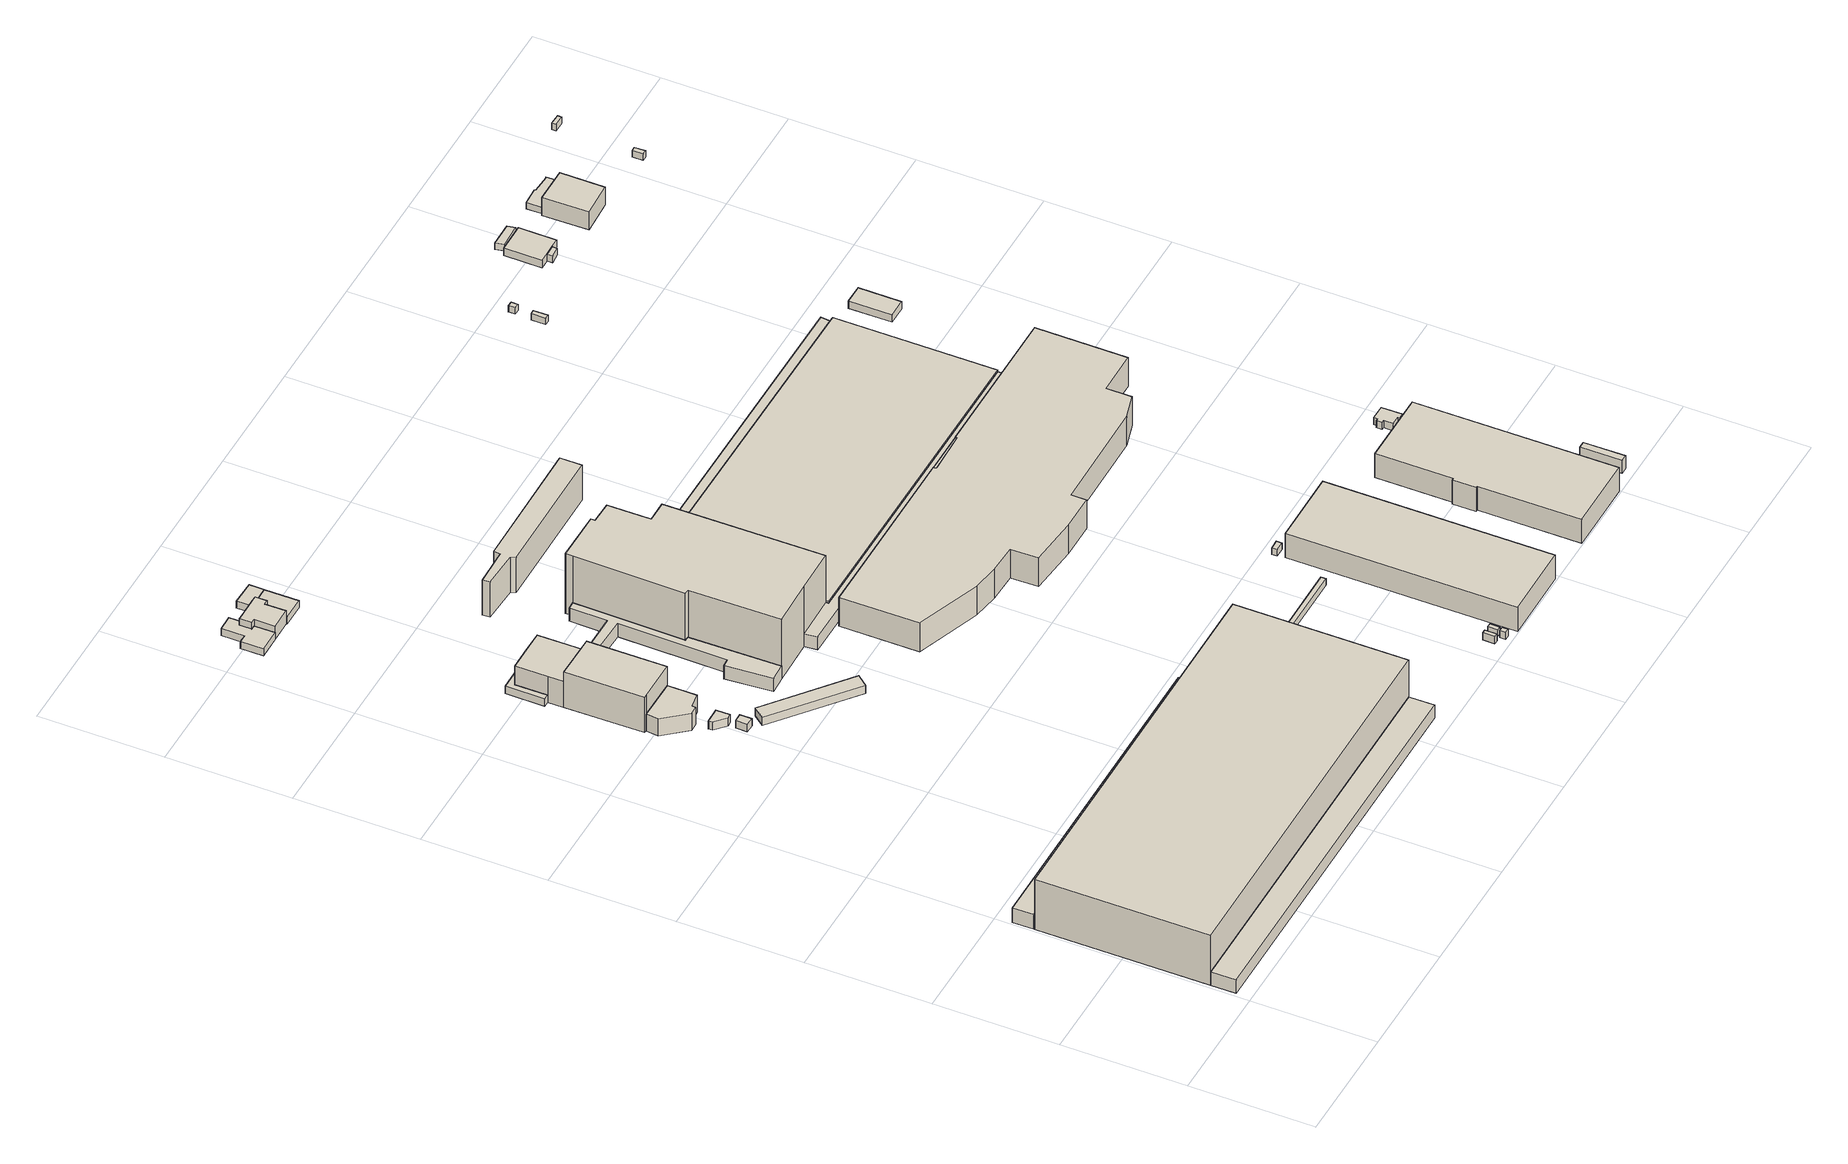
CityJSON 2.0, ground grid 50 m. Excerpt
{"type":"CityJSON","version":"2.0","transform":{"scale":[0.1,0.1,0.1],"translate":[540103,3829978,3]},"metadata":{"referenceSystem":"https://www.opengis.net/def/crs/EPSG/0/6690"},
"CityObjects":{
"building1":{"type":"Building","attributes":{"計測周辺長":343.73,"1/2500図郭":93,"区名":"住之江区","町丁目名称":"南港南１丁目","街区番号":1,"class":"3003","usage":"431","measuredHeight":6.2,"storeysAboveGround":3,"BuildingDetailAttribute.buildingRoofEdgeArea":1620.64,"BuildingDetailAttribute.buildingStructureType":"610","BuildingDetailAttribute.buildingStructureOrgType":"2","BuildingDetailAttribute.detailedUsage":"1720","BuildingDetailAttribute.specifiedBuildingCoverageRate":0.6,"BuildingDetailAttribute.surveyYear":2017,"BuildingHighTideRiskAttribute.description":"1","BuildingHighTideRiskAttribute.rank":"2","BuildingHighTideRiskAttribute.depth":2.01,"BuildingIDAttribute.prefecture":"27","BuildingIDAttribute.city":"27125"},"geometry":[{"type":"Solid","lod":"1","boundaries":[[[[0,1,2,3]],[[2,4,5,3]],[[1,6,4,2]],[[0,7,6,1]],[[3,5,7,0]],[[4,6,7,5]]]]}]},
"building2":{"type":"Building","attributes":{"計測周辺長":287.94,"1/2500図郭":93,"区名":"住之江区","町丁目名称":"南港南１丁目","街区番号":1,"class":"3003","usage":"431","measuredHeight":6.8,"storeysAboveGround":3,"BuildingDetailAttribute.buildingRoofEdgeArea":1142.76,"BuildingDetailAttribute.buildingStructureType":"610","BuildingDetailAttribute.buildingStructureOrgType":"2","BuildingDetailAttribute.detailedUsage":"1720","BuildingDetailAttribute.specifiedBuildingCoverageRate":0.6,"BuildingDetailAttribute.surveyYear":2017,"BuildingHighTideRiskAttribute.description":"1","BuildingHighTideRiskAttribute.rank":"2","BuildingHighTideRiskAttribute.depth":2.24,"BuildingIDAttribute.prefecture":"27","BuildingIDAttribute.city":"27125"},"geometry":[{"type":"Solid","lod":"1","boundaries":[[[[8,9,10,11]],[[10,12,13,11]],[[9,14,12,10]],[[8,15,14,9]],[[11,13,15,8]],[[12,14,15,13]]]]}]},
"building3":{"type":"Building","attributes":{"計測周辺長":461.03,"1/2500図郭":93,"区名":"住之江区","町丁目名称":"南港南１丁目","街区番号":1,"class":"3002","usage":"431","measuredHeight":23.5,"storeysAboveGround":3,"BuildingDetailAttribute.buildingRoofEdgeArea":11112.9,"BuildingDetailAttribute.buildingStructureType":"610","BuildingDetailAttribute.buildingStructureOrgType":"2","BuildingDetailAttribute.detailedUsage":"1720","BuildingDetailAttribute.specifiedBuildingCoverageRate":0.6,"BuildingDetailAttribute.surveyYear":2017,"BuildingHighTideRiskAttribute.description":"1","BuildingHighTideRiskAttribute.rank":"2","BuildingHighTideRiskAttribute.depth":2.05,"BuildingIDAttribute.prefecture":"27","BuildingIDAttribute.city":"27125"},"geometry":[{"type":"Solid","lod":"1","boundaries":[[[[16,17,3,2]],[[3,18,19,2]],[[17,20,18,3]],[[16,21,20,17]],[[2,19,21,16]],[[18,20,21,19]]]]}]},
"building4":{"type":"Building","attributes":{"計測周辺長":56.67,"1/2500図郭":93,"区名":"住之江区","町丁目名称":"南港東２丁目","街区番号":4,"class":"3001","usage":"401","measuredHeight":8,"storeysAboveGround":2,"BuildingDetailAttribute.buildingRoofEdgeArea":197.16,"BuildingDetailAttribute.buildingStructureType":"603","BuildingDetailAttribute.buildingStructureOrgType":"3","BuildingDetailAttribute.detailedUsage":"1310","BuildingDetailAttribute.specifiedBuildingCoverageRate":0.6,"BuildingDetailAttribute.surveyYear":2017,"BuildingHighTideRiskAttribute.description":"1","BuildingHighTideRiskAttribute.rank":"2","BuildingHighTideRiskAttribute.depth":2.5,"BuildingIDAttribute.prefecture":"27","BuildingIDAttribute.city":"27125"},"geometry":[{"type":"Solid","lod":"1","boundaries":[[[[22,23,24,25,26,27,28]],[[27,29,30,28]],[[26,31,29,27]],[[25,32,31,26]],[[24,33,32,25]],[[23,34,33,24]],[[22,35,34,23]],[[28,30,35,22]],[[29,31,32,33,34,35,30]]]]}]},
"building5":{"type":"Building","attributes":{"計測周辺長":21.35,"1/2500図郭":93,"区名":"住之江区","町丁目名称":"南港東２丁目","街区番号":4,"class":"3001","usage":"401","measuredHeight":3.8,"storeysAboveGround":1,"BuildingDetailAttribute.buildingRoofEdgeArea":27.19,"BuildingDetailAttribute.buildingStructureType":"603","BuildingDetailAttribute.buildingStructureOrgType":"3","BuildingDetailAttribute.detailedUsage":"1310","BuildingDetailAttribute.specifiedBuildingCoverageRate":0.6,"BuildingDetailAttribute.surveyYear":2017,"BuildingTsunamiRiskAttribute.description":"1","BuildingTsunamiRiskAttribute.rank":"1","BuildingTsunamiRiskAttribute.depth":0.04,"BuildingHighTideRiskAttribute.description":"1","BuildingHighTideRiskAttribute.rank":"2","BuildingHighTideRiskAttribute.depth":2.53,"BuildingIDAttribute.prefecture":"27","BuildingIDAttribute.city":"27125"},"geometry":[{"type":"Solid","lod":"1","boundaries":[[[[36,37,38,39,40]],[[39,41,42,40]],[[38,43,41,39]],[[37,44,43,38]],[[36,45,44,37]],[[40,42,45,36]],[[41,43,44,45,42]]]]}]},
"building6":{"type":"Building","attributes":{"class":"3003","measuredHeight":3.5,"BuildingDetailAttribute.specifiedBuildingCoverageRate":0.6,"BuildingDetailAttribute.surveyYear":2017,"BuildingTsunamiRiskAttribute.description":"1","BuildingTsunamiRiskAttribute.rank":"1","BuildingTsunamiRiskAttribute.depth":0.04,"BuildingHighTideRiskAttribute.description":"1","BuildingHighTideRiskAttribute.rank":"2","BuildingHighTideRiskAttribute.depth":2.66,"BuildingIDAttribute.prefecture":"27","BuildingIDAttribute.city":"27125"},"geometry":[{"type":"Solid","lod":"1","boundaries":[[[[46,47,48,49]],[[48,50,51,49]],[[47,52,50,48]],[[46,53,52,47]],[[49,51,53,46]],[[50,52,53,51]]]]}]},
"building7":{"type":"Building","attributes":{"計測周辺長":137.75,"1/2500図郭":93,"区名":"住之江区","町丁目名称":"南港東２丁目","街区番号":4,"class":"3002","usage":"401","measuredHeight":16.6,"storeysAboveGround":4,"BuildingDetailAttribute.buildingRoofEdgeArea":923.77,"BuildingDetailAttribute.buildingStructureType":"603","BuildingDetailAttribute.buildingStructureOrgType":"3","BuildingDetailAttribute.detailedUsage":"1310","BuildingDetailAttribute.specifiedBuildingCoverageRate":0.6,"BuildingDetailAttribute.surveyYear":2017,"BuildingHighTideRiskAttribute.description":"1","BuildingHighTideRiskAttribute.rank":"2","BuildingHighTideRiskAttribute.depth":2.56,"BuildingIDAttribute.prefecture":"27","BuildingIDAttribute.city":"27125"},"geometry":[{"type":"Solid","lod":"1","boundaries":[[[[54,55,56,57,58]],[[57,59,60,58]],[[56,61,59,57]],[[55,62,61,56]],[[54,63,62,55]],[[58,60,63,54]],[[59,61,62,63,60]]]]}]},
"building8":{"type":"Building","attributes":{"計測周辺長":55.25,"1/2500図郭":93,"区名":"住之江区","町丁目名称":"南港東２丁目","街区番号":4,"class":"3003","usage":"401","measuredHeight":3.5,"storeysAboveGround":1,"BuildingDetailAttribute.buildingRoofEdgeArea":60.44,"BuildingDetailAttribute.buildingStructureType":"610","BuildingDetailAttribute.buildingStructureOrgType":"2","BuildingDetailAttribute.detailedUsage":"1310","BuildingDetailAttribute.specifiedBuildingCoverageRate":0.6,"BuildingDetailAttribute.surveyYear":2017,"BuildingHighTideRiskAttribute.description":"1","BuildingHighTideRiskAttribute.rank":"2","BuildingHighTideRiskAttribute.depth":2.79,"BuildingIDAttribute.prefecture":"27","BuildingIDAttribute.city":"27125"},"geometry":[{"type":"Solid","lod":"1","boundaries":[[[[64,65,66,67,68,69]],[[68,70,71,69]],[[67,72,70,68]],[[66,73,72,67]],[[65,74,73,66]],[[64,75,74,65]],[[69,71,75,64]],[[70,72,73,74,75,71]]]]}]},
"building9":{"type":"Building","attributes":{"計測周辺長":137.75,"1/2500図郭":93,"区名":"住之江区","町丁目名称":"南港東２丁目","街区番号":4,"class":"3001","usage":"401","measuredHeight":12.2,"storeysAboveGround":4,"BuildingDetailAttribute.buildingRoofEdgeArea":923.77,"BuildingDetailAttribute.buildingStructureType":"603","BuildingDetailAttribute.buildingStructureOrgType":"3","BuildingDetailAttribute.detailedUsage":"1310","BuildingDetailAttribute.specifiedBuildingCoverageRate":0.6,"BuildingDetailAttribute.surveyYear":2017,"BuildingHighTideRiskAttribute.description":"1","BuildingHighTideRiskAttribute.rank":"2","BuildingHighTideRiskAttribute.depth":2.56,"BuildingIDAttribute.prefecture":"27","BuildingIDAttribute.city":"27125"},"geometry":[{"type":"Solid","lod":"1","boundaries":[[[[76,77,78,79,65,64,69]],[[64,80,81,69]],[[65,82,80,64]],[[79,83,82,65]],[[78,84,83,79]],[[77,85,84,78]],[[76,86,85,77]],[[69,81,86,76]],[[80,82,83,84,85,86,81]]]]}]},
"building10":{"type":"Building","attributes":{"class":"3003","measuredHeight":3.8,"BuildingDetailAttribute.specifiedBuildingCoverageRate":0.6,"BuildingDetailAttribute.surveyYear":2017,"BuildingHighTideRiskAttribute.description":"1","BuildingHighTideRiskAttribute.rank":"2","BuildingHighTideRiskAttribute.depth":2.56,"BuildingIDAttribute.prefecture":"27","BuildingIDAttribute.city":"27125"},"geometry":[{"type":"Solid","lod":"1","boundaries":[[[[87,88,89,90]],[[89,91,92,90]],[[88,93,91,89]],[[87,94,93,88]],[[90,92,94,87]],[[91,93,94,92]]]]}]},
"building11":{"type":"Building","attributes":{"計測周辺長":59.19,"1/2500図郭":93,"区名":"住之江区","町丁目名称":"南港東２丁目","街区番号":3,"class":"3003","usage":"402","measuredHeight":3.3,"storeysAboveGround":1,"BuildingDetailAttribute.buildingRoofEdgeArea":136.06,"BuildingDetailAttribute.buildingStructureType":"610","BuildingDetailAttribute.buildingStructureOrgType":"2","BuildingDetailAttribute.detailedUsage":"1240","BuildingDetailAttribute.specifiedBuildingCoverageRate":0.6,"BuildingDetailAttribute.surveyYear":2017,"BuildingHighTideRiskAttribute.description":"1","BuildingHighTideRiskAttribute.rank":"2","BuildingHighTideRiskAttribute.depth":2.44,"BuildingIDAttribute.prefecture":"27","BuildingIDAttribute.city":"27125"},"geometry":[{"type":"Solid","lod":"1","boundaries":[[[[95,96,97,98,99,100,101,102,103,104]],[[103,105,106,104]],[[102,107,105,103]],[[101,108,107,102]],[[100,109,108,101]],[[99,110,109,100]],[[98,111,110,99]],[[97,112,111,98]],[[96,113,112,97]],[[95,114,113,96]],[[104,106,114,95]],[[105,107,108,109,110,111,112,113,114,106]]]]}]},
"building12":{"type":"Building","attributes":{"計測周辺長":223.13,"1/2500図郭":93,"区名":"住之江区","町丁目名称":"南港東２丁目","街区番号":4,"class":"3003","usage":"431","measuredHeight":6.2,"storeysAboveGround":1,"BuildingDetailAttribute.buildingRoofEdgeArea":448.34,"BuildingDetailAttribute.buildingStructureType":"610","BuildingDetailAttribute.buildingStructureOrgType":"2","BuildingDetailAttribute.detailedUsage":"1720","BuildingDetailAttribute.specifiedBuildingCoverageRate":0.6,"BuildingDetailAttribute.surveyYear":2017,"BuildingHighTideRiskAttribute.description":"1","BuildingHighTideRiskAttribute.rank":"2","BuildingHighTideRiskAttribute.depth":2.43,"BuildingIDAttribute.prefecture":"27","BuildingIDAttribute.city":"27125"},"geometry":[{"type":"Solid","lod":"1","boundaries":[[[[115,116,117,118,119,120,121,54,122,123,124,125]],[[124,126,127,125]],[[123,128,126,124]],[[122,129,128,123]],[[54,130,129,122]],[[121,131,130,54]],[[120,132,131,121]],[[119,133,132,120]],[[118,134,133,119]],[[117,135,134,118]],[[116,136,135,117]],[[115,137,136,116]],[[125,127,137,115]],[[126,128,129,130,131,132,133,134,135,136,137,127]]]]}]},
"building13":{"type":"Building","attributes":{"計測周辺長":51.95,"1/2500図郭":93,"区名":"住之江区","町丁目名称":"南港東２丁目","街区番号":3,"class":"3001","usage":"402","measuredHeight":6.1,"storeysAboveGround":1,"BuildingDetailAttribute.buildingRoofEdgeArea":137.9,"BuildingDetailAttribute.buildingStructureType":"610","BuildingDetailAttribute.buildingStructureOrgType":"2","BuildingDetailAttribute.detailedUsage":"1240","BuildingDetailAttribute.specifiedBuildingCoverageRate":0.6,"BuildingDetailAttribute.surveyYear":2017,"BuildingHighTideRiskAttribute.description":"1","BuildingHighTideRiskAttribute.rank":"2","BuildingHighTideRiskAttribute.depth":2.42,"BuildingIDAttribute.prefecture":"27","BuildingIDAttribute.city":"27125"},"geometry":[{"type":"Solid","lod":"1","boundaries":[[[[138,139,140,98,97,96,95,104,141,142]],[[141,143,144,142]],[[104,145,143,141]],[[95,146,145,104]],[[96,147,146,95]],[[97,148,147,96]],[[98,149,148,97]],[[140,150,149,98]],[[139,151,150,140]],[[138,152,151,139]],[[142,144,152,138]],[[143,145,146,147,148,149,150,151,152,144]]]]}]},
"building14":{"type":"Building","attributes":{"計測周辺長":46.3,"1/2500図郭":93,"区名":"住之江区","町丁目名称":"南港東２丁目","街区番号":3,"class":"3003","usage":"402","measuredHeight":3.3,"storeysAboveGround":1,"BuildingDetailAttribute.buildingRoofEdgeArea":120.39,"BuildingDetailAttribute.buildingStructureType":"610","BuildingDetailAttribute.buildingStructureOrgType":"2","BuildingDetailAttribute.detailedUsage":"1240","BuildingDetailAttribute.specifiedBuildingCoverageRate":0.6,"BuildingDetailAttribute.surveyYear":2017,"BuildingHighTideRiskAttribute.description":"1","BuildingHighTideRiskAttribute.rank":"2","BuildingHighTideRiskAttribute.depth":2.52,"BuildingIDAttribute.prefecture":"27","BuildingIDAttribute.city":"27125"},"geometry":[{"type":"Solid","lod":"1","boundaries":[[[[153,154,155,156,157,158,159]],[[158,160,161,159]],[[157,162,160,158]],[[156,163,162,157]],[[155,164,163,156]],[[154,165,164,155]],[[153,166,165,154]],[[159,161,166,153]],[[160,162,163,164,165,166,161]]]]}]},
"building15":{"type":"Building","attributes":{"計測周辺長":31.6,"1/2500図郭":93,"区名":"住之江区","町丁目名称":"南港東２丁目","街区番号":3,"class":"3003","usage":"402","measuredHeight":3.3,"storeysAboveGround":1,"BuildingDetailAttribute.buildingRoofEdgeArea":58.96,"BuildingDetailAttribute.buildingStructureType":"610","BuildingDetailAttribute.buildingStructureOrgType":"2","BuildingDetailAttribute.detailedUsage":"1240","BuildingDetailAttribute.specifiedBuildingCoverageRate":0.6,"BuildingDetailAttribute.surveyYear":2017,"BuildingHighTideRiskAttribute.description":"1","BuildingHighTideRiskAttribute.rank":"2","BuildingHighTideRiskAttribute.depth":2.41,"BuildingIDAttribute.prefecture":"27","BuildingIDAttribute.city":"27125"},"geometry":[{"type":"Solid","lod":"1","boundaries":[[[[167,168,169,170,171]],[[170,172,173,171]],[[169,174,172,170]],[[168,175,174,169]],[[167,176,175,168]],[[171,173,176,167]],[[172,174,175,176,173]]]]}]},
"building16":{"type":"Building","attributes":{"計測周辺長":243.54,"1/2500図郭":93,"区名":"住之江区","町丁目名称":"南港東２丁目","街区番号":4,"class":"3002","usage":"431","measuredHeight":28.1,"storeysAboveGround":4,"BuildingDetailAttribute.buildingRoofEdgeArea":2992.28,"BuildingDetailAttribute.buildingStructureType":"610","BuildingDetailAttribute.buildingStructureOrgType":"2","BuildingDetailAttribute.detailedUsage":"1720","BuildingDetailAttribute.specifiedBuildingCoverageRate":0.6,"BuildingDetailAttribute.surveyYear":2017,"BuildingHighTideRiskAttribute.description":"1","BuildingHighTideRiskAttribute.rank":"2","BuildingHighTideRiskAttribute.depth":2.61,"BuildingIDAttribute.prefecture":"27","BuildingIDAttribute.city":"27125"},"geometry":[{"type":"Solid","lod":"1","boundaries":[[[[177,178,179,180,181,182,183,184,185,186,187,188,189]],[[188,190,191,189]],[[187,192,190,188]],[[186,193,192,187]],[[185,194,193,186]],[[184,195,194,185]],[[183,196,195,184]],[[182,197,196,183]],[[181,198,197,182]],[[180,199,198,181]],[[179,200,199,180]],[[178,201,200,179]],[[177,202,201,178]],[[189,191,202,177]],[[190,192,193,194,195,196,197,198,199,200,201,202,191]]]]}]},
"building17":{"type":"Building","attributes":{"class":"3002","measuredHeight":27.9,"BuildingDetailAttribute.specifiedBuildingCoverageRate":0.6,"BuildingDetailAttribute.surveyYear":2017,"BuildingHighTideRiskAttribute.description":"1","BuildingHighTideRiskAttribute.rank":"2","BuildingHighTideRiskAttribute.depth":2.6,"BuildingIDAttribute.prefecture":"27","BuildingIDAttribute.city":"27125"},"geometry":[{"type":"Solid","lod":"1","boundaries":[[[[203,204,205]],[[204,202,206,205]],[[203,201,202,204]],[[205,206,201,203]],[[202,201,206]]]]}]},
"building18":{"type":"Building","attributes":{"name":"南港東駅","計測周辺長":155.78,"1/2500図郭":93,"区名":"住之江区","町丁目名称":"南港東２丁目","class":"3003","usage":"431","measuredHeight":16.5,"storeysAboveGround":3,"BuildingDetailAttribute.buildingRoofEdgeArea":533.41,"BuildingDetailAttribute.buildingStructureType":"603","BuildingDetailAttribute.buildingStructureOrgType":"3","BuildingDetailAttribute.detailedUsage":"1710","BuildingDetailAttribute.specifiedBuildingCoverageRate":0.6,"BuildingDetailAttribute.surveyYear":2017,"BuildingTsunamiRiskAttribute.description":"1","BuildingTsunamiRiskAttribute.rank":"1","BuildingTsunamiRiskAttribute.depth":0.15,"BuildingHighTideRiskAttribute.description":"1","BuildingHighTideRiskAttribute.rank":"3","BuildingHighTideRiskAttribute.depth":3.22,"BuildingIDAttribute.prefecture":"27","BuildingIDAttribute.city":"27125"},"geometry":[{"type":"Solid","lod":"1","boundaries":[[[[207,208,209,210,211,212,213,214,215]],[[214,216,217,215]],[[213,218,216,214]],[[212,219,218,213]],[[211,220,219,212]],[[210,221,220,211]],[[209,222,221,210]],[[208,223,222,209]],[[207,224,223,208]],[[215,217,224,207]],[[216,218,219,220,221,222,223,224,217]]]]}]},
"building19":{"type":"Building","attributes":{"class":"3001","measuredHeight":3.4,"BuildingDetailAttribute.specifiedBuildingCoverageRate":0.6,"BuildingDetailAttribute.surveyYear":2017,"BuildingHighTideRiskAttribute.description":"1","BuildingHighTideRiskAttribute.rank":"2","BuildingHighTideRiskAttribute.depth":2.35,"BuildingIDAttribute.prefecture":"27","BuildingIDAttribute.city":"27125"},"geometry":[{"type":"Solid","lod":"1","boundaries":[[[[225,226,227,228]],[[227,229,230,228]],[[226,231,229,227]],[[225,232,231,226]],[[228,230,232,225]],[[229,231,232,230]]]]}]},
"building20":{"type":"Building","attributes":{"class":"3001","measuredHeight":3.4,"BuildingDetailAttribute.specifiedBuildingCoverageRate":0.6,"BuildingDetailAttribute.surveyYear":2017,"BuildingHighTideRiskAttribute.description":"1","BuildingHighTideRiskAttribute.rank":"2","BuildingHighTideRiskAttribute.depth":2.35,"BuildingIDAttribute.prefecture":"27","BuildingIDAttribute.city":"27125"},"geometry":[{"type":"Solid","lod":"1","boundaries":[[[[233,234,235,236]],[[235,237,238,236]],[[234,239,237,235]],[[233,240,239,234]],[[236,238,240,233]],[[237,239,240,238]]]]}]},
"building21":{"type":"Building","attributes":{"class":"3001","measuredHeight":3,"BuildingDetailAttribute.specifiedBuildingCoverageRate":0.6,"BuildingDetailAttribute.surveyYear":2017,"BuildingHighTideRiskAttribute.description":"1","BuildingHighTideRiskAttribute.rank":"2","BuildingHighTideRiskAttribute.depth":2.35,"BuildingIDAttribute.prefecture":"27","BuildingIDAttribute.city":"27125"},"geometry":[{"type":"Solid","lod":"1","boundaries":[[[[241,242,243,244]],[[243,245,246,244]],[[242,247,245,243]],[[241,248,247,242]],[[244,246,248,241]],[[245,247,248,246]]]]}]},
"building22":{"type":"Building","attributes":{"class":"3003","BuildingDetailAttribute.specifiedBuildingCoverageRate":0.6,"BuildingDetailAttribute.surveyYear":2017,"BuildingHighTideRiskAttribute.description":"1","BuildingHighTideRiskAttribute.rank":"2","BuildingHighTideRiskAttribute.depth":2.68,"BuildingIDAttribute.prefecture":"27","BuildingIDAttribute.city":"27125"},"geometry":[{"type":"Solid","lod":"1","boundaries":[[[[249,250,251,252]],[[251,253,254,252]],[[250,255,253,251]],[[249,256,255,250]],[[252,254,256,249]],[[253,255,256,254]]]]}]},
"building23":{"type":"Building","attributes":{"計測周辺長":321.4,"1/2500図郭":93,"区名":"住之江区","町丁目名称":"南港東２丁目","街区番号":4,"class":"3002","usage":"431","measuredHeight":5.9,"storeysAboveGround":1,"BuildingDetailAttribute.buildingRoofEdgeArea":734.56,"BuildingDetailAttribute.buildingStructureType":"610","BuildingDetailAttribute.buildingStructureOrgType":"2","BuildingDetailAttribute.detailedUsage":"1720","BuildingDetailAttribute.specifiedBuildingCoverageRate":0.6,"BuildingDetailAttribute.surveyYear":2017,"BuildingHighTideRiskAttribute.description":"1","BuildingHighTideRiskAttribute.rank":"2","BuildingHighTideRiskAttribute.depth":2.17,"BuildingIDAttribute.prefecture":"27","BuildingIDAttribute.city":"27125"},"geometry":[{"type":"Solid","lod":"1","boundaries":[[[[257,258,259,260,261,262,263,264,265,266]],[[265,267,268,266]],[[264,269,267,265]],[[263,270,269,264]],[[262,271,270,263]],[[261,272,271,262]],[[260,273,272,261]],[[259,274,273,260]],[[258,275,274,259]],[[257,276,275,258]],[[266,268,276,257]],[[267,269,270,271,272,273,274,275,276,268]]]]}]},
"building24":{"type":"Building","attributes":{"計測周辺長":243.16,"1/2500図郭":93,"区名":"住之江区","町丁目名称":"南港南１丁目","街区番号":1,"class":"3001","usage":"431","measuredHeight":11.3,"storeysAboveGround":1,"BuildingDetailAttribute.buildingRoofEdgeArea":2796.12,"BuildingDetailAttribute.buildingStructureType":"610","BuildingDetailAttribute.buildingStructureOrgType":"2","BuildingDetailAttribute.detailedUsage":"1720","BuildingDetailAttribute.specifiedBuildingCoverageRate":0.6,"BuildingDetailAttribute.surveyYear":2017,"BuildingTsunamiRiskAttribute.description":"1","BuildingTsunamiRiskAttribute.rank":"1","BuildingTsunamiRiskAttribute.depth":0.01,"BuildingHighTideRiskAttribute.description":"1","BuildingHighTideRiskAttribute.rank":"2","BuildingHighTideRiskAttribute.depth":2.61,"BuildingIDAttribute.prefecture":"27","BuildingIDAttribute.city":"27125"},"geometry":[{"type":"Solid","lod":"1","boundaries":[[[[277,278,279,280]],[[279,281,282,280]],[[278,283,281,279]],[[277,284,283,278]],[[280,282,284,277]],[[281,283,284,282]]]]}]},
"building25":{"type":"Building","attributes":{"class":"3001","BuildingDetailAttribute.specifiedBuildingCoverageRate":0.6,"BuildingDetailAttribute.surveyYear":2017,"BuildingHighTideRiskAttribute.description":"1","BuildingHighTideRiskAttribute.rank":"2","BuildingHighTideRiskAttribute.depth":2.53,"BuildingIDAttribute.prefecture":"27","BuildingIDAttribute.city":"27125"},"geometry":[{"type":"Solid","lod":"1","boundaries":[[[[285,286,287,288]],[[287,289,290,288]],[[286,291,289,287]],[[285,292,291,286]],[[288,290,292,285]],[[289,291,292,290]]]]}]},
"building26":{"type":"Building","attributes":{"計測周辺長":415.14,"1/2500図郭":93,"区名":"住之江区","町丁目名称":"南港東２丁目","街区番号":4,"class":"3002","usage":"431","measuredHeight":13.6,"storeysAboveGround":2,"BuildingDetailAttribute.buildingRoofEdgeArea":6739.4,"BuildingDetailAttribute.buildingStructureType":"603","BuildingDetailAttribute.buildingStructureOrgType":"3","BuildingDetailAttribute.detailedUsage":"1720","BuildingDetailAttribute.specifiedBuildingCoverageRate":0.6,"BuildingDetailAttribute.surveyYear":2017,"BuildingTsunamiRiskAttribute.description":"1","BuildingTsunamiRiskAttribute.rank":"1","BuildingTsunamiRiskAttribute.depth":0.07,"BuildingHighTideRiskAttribute.description":"1","BuildingHighTideRiskAttribute.rank":"2","BuildingHighTideRiskAttribute.depth":2.14,"BuildingIDAttribute.prefecture":"27","BuildingIDAttribute.city":"27125"},"geometry":[{"type":"Solid","lod":"1","boundaries":[[[[293,294,295,296,297,298,299,300,301,302,303,304,305,306,307,308,309,310]],[[309,311,312,310]],[[308,313,311,309]],[[307,314,313,308]],[[306,315,314,307]],[[305,316,315,306]],[[304,317,316,305]],[[303,318,317,304]],[[302,319,318,303]],[[301,320,319,302]],[[300,321,320,301]],[[299,322,321,300]],[[298,323,322,299]],[[297,324,323,298]],[[296,325,324,297]],[[295,326,325,296]],[[294,327,326,295]],[[293,328,327,294]],[[310,312,328,293]],[[311,313,314,315,316,317,318,319,320,321,322,323,324,325,326,327,328,312]]]]}]},
"building27":{"type":"Building","attributes":{"計測周辺長":402.73,"1/2500図郭":93,"区名":"住之江区","町丁目名称":"南港東２丁目","街区番号":4,"class":"3002","usage":"431","measuredHeight":6.7,"storeysAboveGround":1,"BuildingDetailAttribute.buildingRoofEdgeArea":8845.87,"BuildingDetailAttribute.buildingStructureType":"610","BuildingDetailAttribute.buildingStructureOrgType":"2","BuildingDetailAttribute.detailedUsage":"1720","BuildingDetailAttribute.specifiedBuildingCoverageRate":0.6,"BuildingDetailAttribute.surveyYear":2017,"BuildingHighTideRiskAttribute.description":"1","BuildingHighTideRiskAttribute.rank":"2","BuildingHighTideRiskAttribute.depth":2.33,"BuildingIDAttribute.prefecture":"27","BuildingIDAttribute.city":"27125"},"geometry":[{"type":"Solid","lod":"1","boundaries":[[[[329,330,259,258,257,203]],[[257,331,332,203]],[[258,333,331,257]],[[259,334,333,258]],[[330,335,334,259]],[[329,336,335,330]],[[203,332,336,329]],[[331,333,334,335,336,332]]]]}]},
"building28":{"type":"Building","attributes":{"計測周辺長":415.14,"1/2500図郭":93,"区名":"住之江区","町丁目名称":"南港東２丁目","街区番号":4,"class":"3003","usage":"431","measuredHeight":12.9,"storeysAboveGround":2,"BuildingDetailAttribute.buildingRoofEdgeArea":6739.4,"BuildingDetailAttribute.buildingStructureType":"603","BuildingDetailAttribute.buildingStructureOrgType":"3","BuildingDetailAttribute.detailedUsage":"1720","BuildingDetailAttribute.specifiedBuildingCoverageRate":0.6,"BuildingDetailAttribute.surveyYear":2017,"BuildingHighTideRiskAttribute.description":"1","BuildingHighTideRiskAttribute.rank":"2","BuildingHighTideRiskAttribute.depth":2.17,"BuildingIDAttribute.prefecture":"27","BuildingIDAttribute.city":"27125"},"geometry":[{"type":"Solid","lod":"1","boundaries":[[[[337,338,339,340]],[[339,341,342,340]],[[338,343,341,339]],[[337,344,343,338]],[[340,342,344,337]],[[341,343,344,342]]]]}]},
"building29":{"type":"Building","attributes":{"計測周辺長":298.82,"1/2500図郭":93,"区名":"住之江区","町丁目名称":"南港東２丁目","街区番号":4,"class":"3003","usage":"431","measuredHeight":5.3,"storeysAboveGround":1,"BuildingDetailAttribute.buildingRoofEdgeArea":622.3,"BuildingDetailAttribute.buildingStructureType":"610","BuildingDetailAttribute.buildingStructureOrgType":"2","BuildingDetailAttribute.detailedUsage":"1720","BuildingDetailAttribute.specifiedBuildingCoverageRate":0.6,"BuildingDetailAttribute.surveyYear":2017,"BuildingHighTideRiskAttribute.description":"1","BuildingHighTideRiskAttribute.rank":"2","BuildingHighTideRiskAttribute.depth":2.11,"BuildingIDAttribute.prefecture":"27","BuildingIDAttribute.city":"27125"},"geometry":[{"type":"Solid","lod":"1","boundaries":[[[[345,346,329,205,204]],[[205,347,348,204]],[[329,349,347,205]],[[346,350,349,329]],[[345,351,350,346]],[[204,348,351,345]],[[347,349,350,351,348]]]]}]},
"building30":{"type":"Building","attributes":{"計測周辺長":402.73,"1/2500図郭":93,"区名":"住之江区","町丁目名称":"南港東２丁目","街区番号":4,"class":"3002","usage":"431","measuredHeight":5.3,"storeysAboveGround":1,"BuildingDetailAttribute.buildingRoofEdgeArea":8845.87,"BuildingDetailAttribute.buildingStructureType":"610","BuildingDetailAttribute.buildingStructureOrgType":"2","BuildingDetailAttribute.detailedUsage":"1720","BuildingDetailAttribute.specifiedBuildingCoverageRate":0.6,"BuildingDetailAttribute.surveyYear":2017,"BuildingHighTideRiskAttribute.description":"1","BuildingHighTideRiskAttribute.rank":"2","BuildingHighTideRiskAttribute.depth":2.5,"BuildingIDAttribute.prefecture":"27","BuildingIDAttribute.city":"27125"},"geometry":[{"type":"Solid","lod":"1","boundaries":[[[[205,329,203]],[[329,349,352,203]],[[205,347,349,329]],[[203,352,347,205]],[[349,347,352]]]]}]},
"building31":{"type":"Building","attributes":{"計測周辺長":224.34,"1/2500図郭":93,"区名":"住之江区","町丁目名称":"南港南１丁目","街区番号":1,"class":"3001","usage":"431","measuredHeight":11.2,"storeysAboveGround":1,"BuildingDetailAttribute.buildingRoofEdgeArea":2474.01,"BuildingDetailAttribute.buildingStructureType":"610","BuildingDetailAttribute.buildingStructureOrgType":"2","BuildingDetailAttribute.detailedUsage":"1720","BuildingDetailAttribute.specifiedBuildingCoverageRate":0.6,"BuildingDetailAttribute.surveyYear":2017,"BuildingTsunamiRiskAttribute.description":"1","BuildingTsunamiRiskAttribute.rank":"1","BuildingTsunamiRiskAttribute.depth":0.01,"BuildingHighTideRiskAttribute.description":"1","BuildingHighTideRiskAttribute.rank":"2","BuildingHighTideRiskAttribute.depth":2.32,"BuildingIDAttribute.prefecture":"27","BuildingIDAttribute.city":"27125"},"geometry":[{"type":"Solid","lod":"1","boundaries":[[[[353,354,355,356,357,358,359,360]],[[359,361,362,360]],[[358,363,361,359]],[[357,364,363,358]],[[356,365,364,357]],[[355,366,365,356]],[[354,367,366,355]],[[353,368,367,354]],[[360,362,368,353]],[[361,363,364,365,366,367,368,362]]]]}]},
"building32":{"type":"Building","attributes":{"class":"3003","measuredHeight":6.1,"BuildingDetailAttribute.specifiedBuildingCoverageRate":0.6,"BuildingDetailAttribute.surveyYear":2017,"BuildingHighTideRiskAttribute.description":"1","BuildingHighTideRiskAttribute.rank":"2","BuildingHighTideRiskAttribute.depth":2.21,"BuildingIDAttribute.prefecture":"27","BuildingIDAttribute.city":"27125"},"geometry":[{"type":"Solid","lod":"1","boundaries":[[[[369,370,371,372]],[[371,373,374,372]],[[370,375,373,371]],[[369,376,375,370]],[[372,374,376,369]],[[373,375,376,374]]]]}]},
"building33":{"type":"Building","attributes":{"class":"3001","measuredHeight":3.5,"BuildingDetailAttribute.specifiedBuildingCoverageRate":0.6,"BuildingDetailAttribute.surveyYear":2017,"BuildingHighTideRiskAttribute.description":"1","BuildingHighTideRiskAttribute.rank":"2","BuildingHighTideRiskAttribute.depth":2.4,"BuildingIDAttribute.prefecture":"27","BuildingIDAttribute.city":"27125"},"geometry":[{"type":"Solid","lod":"1","boundaries":[[[[377,378,379,380,381,382,383,384,385,386]],[[385,387,388,386]],[[384,389,387,385]],[[383,390,389,384]],[[382,391,390,383]],[[381,392,391,382]],[[380,393,392,381]],[[379,394,393,380]],[[378,395,394,379]],[[377,396,395,378]],[[386,388,396,377]],[[387,389,390,391,392,393,394,395,396,388]]]]}]},
"building34":{"type":"Building","attributes":{"class":"3001","BuildingDetailAttribute.specifiedBuildingCoverageRate":0.6,"BuildingDetailAttribute.surveyYear":2017,"BuildingHighTideRiskAttribute.description":"1","BuildingHighTideRiskAttribute.rank":"2","BuildingHighTideRiskAttribute.depth":1.84,"BuildingIDAttribute.prefecture":"27","BuildingIDAttribute.city":"27125"},"geometry":[{"type":"Solid","lod":"1","boundaries":[[[[397,398,399,400]],[[399,401,402,400]],[[398,403,401,399]],[[397,404,403,398]],[[400,402,404,397]],[[401,403,404,402]]]]}]},
"building35":{"type":"Building","attributes":{"class":"3001","BuildingDetailAttribute.specifiedBuildingCoverageRate":0.6,"BuildingDetailAttribute.surveyYear":2017,"BuildingHighTideRiskAttribute.description":"1","BuildingHighTideRiskAttribute.rank":"2","BuildingHighTideRiskAttribute.depth":1.44,"BuildingIDAttribute.prefecture":"27","BuildingIDAttribute.city":"27125"},"geometry":[{"type":"Solid","lod":"1","boundaries":[[[[405,406,407,408]],[[407,409,410,408]],[[406,411,409,407]],[[405,412,411,406]],[[408,410,412,405]],[[409,411,412,410]]]]}]},
"building36":{"type":"Building","attributes":{"class":"3001","measuredHeight":3.5,"BuildingDetailAttribute.specifiedBuildingCoverageRate":0.6,"BuildingDetailAttribute.surveyYear":2017,"BuildingHighTideRiskAttribute.description":"1","BuildingHighTideRiskAttribute.rank":"2","BuildingHighTideRiskAttribute.depth":2.29,"BuildingIDAttribute.prefecture":"27","BuildingIDAttribute.city":"27125"},"geometry":[{"type":"Solid","lod":"1","boundaries":[[[[413,414,415,416]],[[415,417,418,416]],[[414,419,417,415]],[[413,420,419,414]],[[416,418,420,413]],[[417,419,420,418]]]]}]},
"building37":{"type":"Building","attributes":{"計測周辺長":13.26,"1/2500図郭":93,"区名":"住之江区","町丁目名称":"南港東２丁目","街区番号":3,"class":"3003","usage":"401","measuredHeight":3.2,"storeysAboveGround":1,"BuildingDetailAttribute.buildingRoofEdgeArea":9.56,"BuildingDetailAttribute.buildingStructureType":"610","BuildingDetailAttribute.buildingStructureOrgType":"2","BuildingDetailAttribute.detailedUsage":"1310","BuildingDetailAttribute.specifiedBuildingCoverageRate":0.6,"BuildingDetailAttribute.surveyYear":2017,"BuildingHighTideRiskAttribute.description":"1","BuildingHighTideRiskAttribute.rank":"2","BuildingHighTideRiskAttribute.depth":1.8,"BuildingIDAttribute.prefecture":"27","BuildingIDAttribute.city":"27125"},"geometry":[{"type":"Solid","lod":"1","boundaries":[[[[421,422,423,424]],[[423,425,426,424]],[[422,427,425,423]],[[421,428,427,422]],[[424,426,428,421]],[[425,427,428,426]]]]}]},
"building38":{"type":"Building","attributes":{"計測周辺長":54,"1/2500図郭":93,"区名":"住之江区","町丁目名称":"南港東２丁目","街区番号":3,"class":"3001","usage":"401","measuredHeight":3.4,"storeysAboveGround":1,"BuildingDetailAttribute.buildingRoofEdgeArea":180,"BuildingDetailAttribute.buildingStructureType":"610","BuildingDetailAttribute.buildingStructureOrgType":"2","BuildingDetailAttribute.detailedUsage":"1310","BuildingDetailAttribute.specifiedBuildingCoverageRate":0.6,"BuildingDetailAttribute.surveyYear":2017,"BuildingHighTideRiskAttribute.description":"1","BuildingHighTideRiskAttribute.rank":"2","BuildingHighTideRiskAttribute.depth":1.65,"BuildingIDAttribute.prefecture":"27","BuildingIDAttribute.city":"27125"},"geometry":[{"type":"Solid","lod":"1","boundaries":[[[[429,430,431,432,421,424]],[[421,433,434,424]],[[432,435,433,421]],[[431,436,435,432]],[[430,437,436,431]],[[429,438,437,430]],[[424,434,438,429]],[[433,435,436,437,438,434]]]]}]},
"building39":{"type":"Building","attributes":{"計測周辺長":26.62,"1/2500図郭":93,"区名":"住之江区","町丁目名称":"南港東２丁目","街区番号":3,"class":"3003","usage":"441","measuredHeight":3,"storeysAboveGround":1,"BuildingDetailAttribute.buildingRoofEdgeArea":33.41,"BuildingDetailAttribute.buildingStructureType":"610","BuildingDetailAttribute.buildingStructureOrgType":"2","BuildingDetailAttribute.detailedUsage":"1510","BuildingDetailAttribute.specifiedBuildingCoverageRate":0.6,"BuildingDetailAttribute.surveyYear":2017,"BuildingHighTideRiskAttribute.description":"1","BuildingHighTideRiskAttribute.rank":"2","BuildingHighTideRiskAttribute.depth":1.72,"BuildingIDAttribute.prefecture":"27","BuildingIDAttribute.city":"27125"},"geometry":[{"type":"Solid","lod":"1","boundaries":[[[[439,440,441,442]],[[441,443,444,442]],[[440,445,443,441]],[[439,446,445,440]],[[442,444,446,439]],[[443,445,446,444]]]]}]},
"building40":{"type":"Building","attributes":{"計測周辺長":65.01,"1/2500図郭":93,"区名":"住之江区","町丁目名称":"南港東２丁目","街区番号":3,"class":"3001","usage":"401","measuredHeight":8.4,"storeysAboveGround":2,"BuildingDetailAttribute.buildingRoofEdgeArea":261,"BuildingDetailAttribute.buildingStructureType":"603","BuildingDetailAttribute.buildingStructureOrgType":"3","BuildingDetailAttribute.detailedUsage":"1310","BuildingDetailAttribute.specifiedBuildingCoverageRate":0.6,"BuildingDetailAttribute.surveyYear":2017,"BuildingTsunamiRiskAttribute.description":"1","BuildingTsunamiRiskAttribute.rank":"1","BuildingTsunamiRiskAttribute.depth":0.15,"BuildingHighTideRiskAttribute.description":"1","BuildingHighTideRiskAttribute.rank":"2","BuildingHighTideRiskAttribute.depth":2.05,"BuildingIDAttribute.prefecture":"27","BuildingIDAttribute.city":"27125"},"geometry":[{"type":"Solid","lod":"1","boundaries":[[[[447,448,449,450]],[[449,451,452,450]],[[448,453,451,449]],[[447,454,453,448]],[[450,452,454,447]],[[451,453,454,452]]]]}]},
"building41":{"type":"Building","attributes":{"計測周辺長":41.75,"1/2500図郭":93,"区名":"住之江区","町丁目名称":"南港東２丁目","街区番号":3,"class":"3003","usage":"441","measuredHeight":3,"storeysAboveGround":1,"BuildingDetailAttribute.buildingRoofEdgeArea":83.47,"BuildingDetailAttribute.buildingStructureType":"610","BuildingDetailAttribute.buildingStructureOrgType":"2","BuildingDetailAttribute.detailedUsage":"1510","BuildingDetailAttribute.specifiedBuildingCoverageRate":0.6,"BuildingDetailAttribute.surveyYear":2017,"BuildingTsunamiRiskAttribute.description":"1","BuildingTsunamiRiskAttribute.rank":"1","BuildingTsunamiRiskAttribute.depth":0.06,"BuildingHighTideRiskAttribute.description":"1","BuildingHighTideRiskAttribute.rank":"2","BuildingHighTideRiskAttribute.depth":1.93,"BuildingIDAttribute.prefecture":"27","BuildingIDAttribute.city":"27125"},"geometry":[{"type":"Solid","lod":"1","boundaries":[[[[455,456,457,458,459,460,461,462,463]],[[462,464,465,463]],[[461,466,464,462]],[[460,467,466,461]],[[459,468,467,460]],[[458,469,468,459]],[[457,470,469,458]],[[456,471,470,457]],[[455,472,471,456]],[[463,465,472,455]],[[464,466,467,468,469,470,471,472,465]]]]}]},
"building42":{"type":"Building","attributes":{"class":"3001","BuildingDetailAttribute.specifiedBuildingCoverageRate":0.6,"BuildingDetailAttribute.surveyYear":2017,"BuildingTsunamiRiskAttribute.description":"1","BuildingTsunamiRiskAttribute.rank":"1","BuildingTsunamiRiskAttribute.depth":0.26,"BuildingHighTideRiskAttribute.description":"1","BuildingHighTideRiskAttribute.rank":"2","BuildingHighTideRiskAttribute.depth":2.68,"BuildingIDAttribute.prefecture":"27","BuildingIDAttribute.city":"27125"},"geometry":[{"type":"Solid","lod":"1","boundaries":[[[[473,474,475,476]],[[475,477,478,476]],[[474,479,477,475]],[[473,480,479,474]],[[476,478,480,473]],[[477,479,480,478]]]]}]},
"building43":{"type":"Building","attributes":{"class":"3001","BuildingDetailAttribute.specifiedBuildingCoverageRate":0.6,"BuildingDetailAttribute.surveyYear":2017,"BuildingTsunamiRiskAttribute.description":"1","BuildingTsunamiRiskAttribute.rank":"1","BuildingTsunamiRiskAttribute.depth":0.1,"BuildingHighTideRiskAttribute.description":"1","BuildingHighTideRiskAttribute.rank":"2","BuildingHighTideRiskAttribute.depth":2.4,"BuildingIDAttribute.prefecture":"27","BuildingIDAttribute.city":"27125"},"geometry":[{"type":"Solid","lod":"1","boundaries":[[[[481,482,483,484]],[[483,485,486,484]],[[482,487,485,483]],[[481,488,487,482]],[[484,486,488,481]],[[485,487,488,486]]]]}]}
},
"vertices":[
[1625,64,11],[7,56,11],[6,156,11],[1624,164,11],[6,156,73],[1624,164,73],[7,56,73],[1625,64,73],
[4,846,10],[3,930,10],[1358,937,10],[1359,852,10],[1358,937,78],[1359,852,78],[3,930,78],[4,846,78],
[3,843,11],[1621,851,11],[1624,164,246],[6,156,246],[1621,851,246],[3,843,246],
[530,2417,3],[472,2408,3],[470,2393,3],[435,2393,3],[357,2485,3],[361,2535,3],[531,2534,3],[361,2535,83],[531,2534,83],[357,2485,83],[435,2393,83],[470,2393,83],[472,2408,83],[530,2417,83],
[468,2326,3],[468,2343,3],[530,2344,3],[531,2289,3],[511,2286,3],[531,2289,41],[511,2286,41],[530,2344,41],[468,2343,41],[468,2326,41],
[512,2212,4],[513,2259,4],[547,2259,4],[547,2211,4],[547,2259,39],[547,2211,39],[513,2259,39],[512,2212,39],
[528,2849,6],[531,2534,6],[361,2535,6],[349,2535,6],[345,2850,6],[349,2535,172],[345,2850,172],[361,2535,172],[531,2534,172],[528,2849,172],
[344,3040,5],[345,2912,5],[322,2912,5],[323,3067,5],[443,3068,5],[444,3041,5],[443,3068,40],[444,3041,40],[323,3067,40],[322,2912,40],[345,2912,40],[344,3040,40],
[526,3041,5],[528,2881,5],[528,2849,5],[345,2850,5],[344,3040,128],[444,3041,128],[345,2912,128],[345,2850,128],[528,2849,128],[528,2881,128],[526,3041,128],
[565,2180,4],[601,2224,4],[913,1971,4],[877,1927,4],[913,1971,42],[877,1927,42],[601,2224,42],[565,2180,42],
[207,4051,7],[208,4002,7],[225,4002,7],[226,3920,7],[130,3919,7],[129,4009,7],[162,4009,7],[161,4100,7],[226,4101,7],[226,4051,7],[226,4101,40],[226,4051,40],[161,4100,40],[162,4009,40],[129,4009,40],[130,3919,40],[226,3920,40],[225,4002,40],[208,4002,40],[207,4051,40],
[790,2589,6],[808,2587,6],[814,2224,6],[742,2221,6],[727,2408,6],[760,2411,6],[765,2841,6],[528,2881,6],[763,2881,6],[766,3031,6],[796,3032,6],[766,3031,68],[796,3032,68],[763,2881,68],[528,2881,68],[528,2849,68],[765,2841,68],[760,2411,68],[727,2408,68],[742,2221,68],[814,2224,68],[808,2587,68],[790,2589,68],
[336,4004,7],[316,4004,7],[317,3921,7],[315,4052,7],[336,4052,7],[315,4052,69],[336,4052,69],[226,4051,69],[207,4051,69],[208,4002,69],[225,4002,69],[226,3920,69],[317,3921,69],[316,4004,69],[336,4004,69],
[413,3917,8],[317,3916,8],[317,3921,8],[316,4004,8],[336,4004,8],[336,4052,8],[412,4053,8],[336,4052,41],[412,4053,41],[336,4004,41],[316,4004,41],[317,3921,41],[317,3916,41],[413,3917,41],
[336,4052,9],[315,4052,9],[314,4114,9],[412,4112,9],[412,4053,9],[412,4112,42],[412,4053,42],[314,4114,42],[315,4052,42],[336,4052,42],
[1093,2869,7],[1180,2869,7],[1186,2233,7],[1001,2229,7],[814,2224,7],[808,2587,7],[790,2589,7],[796,3032,7],[796,3061,7],[1001,3061,7],[1001,3044,7],[1091,3042,7],[1092,2912,7],[1091,3042,288],[1092,2912,288],[1001,3044,288],[1001,3061,288],[796,3061,288],[796,3032,288],[790,2589,288],[808,2587,288],[814,2224,288],[1001,2229,288],[1186,2233,288],[1180,2869,288],[1093,2869,288],
[1180,2869,9],[1093,2869,9],[1180,2870,9],[1180,2870,288],
[826,3267,1],[816,3287,1],[668,3293,1],[666,3323,1],[818,3327,1],[820,3354,1],[1365,3360,1],[1368,3360,1],[1368,3272,1],[1368,3360,166],[1368,3272,166],[1365,3360,166],[820,3354,166],[818,3327,166],[666,3323,166],[668,3293,166],[816,3287,166],[826,3267,166],
[2069,43,13],[2070,91,13],[2086,91,13],[2086,43,13],[2086,91,47],[2086,43,47],[2070,91,47],[2069,43,47],
[2107,43,12],[2126,43,12],[2127,20,12],[2107,20,12],[2127,20,46],[2107,20,46],[2126,43,46],[2107,43,46],
[2109,52,13],[2110,92,13],[2128,91,13],[2127,51,13],[2128,91,43],[2127,51,43],[2110,92,43],[2109,52,43],
[1774,712,13],[1774,732,13],[2091,734,13],[2091,714,13],[2091,734,43],[2091,714,43],[1774,732,43],[1774,712,43],
[1186,2233,9],[1186,2221,9],[2550,2220,9],[2550,2174,9],[2097,2171,9],[2097,2167,9],[1919,2167,9],[1917,2175,9],[1007,2176,9],[1001,2229,9],[1007,2176,68],[1001,2229,68],[1917,2175,68],[1919,2167,68],[2097,2167,68],[2097,2171,68],[2550,2174,68],[2550,2220,68],[1186,2221,68],[1186,2233,68],
[2167,2,9],[2163,909,9],[2471,911,9],[2475,3,9],[2471,911,122],[2475,3,122],[2163,909,122],[2167,2,122],
[2159,938,9],[2158,959,9],[2198,960,9],[2198,938,9],[2198,960,39],[2198,938,39],[2158,959,39],[2159,938,39],
[1922,2155,7],[2097,2160,7],[2097,2167,7],[2742,2169,7],[2742,1803,7],[2562,1802,7],[2562,1700,7],[2458,1671,7],[2000,1666,7],[2000,1606,7],[1850,1605,7],[1649,1623,7],[1646,1734,7],[1525,1737,7],[1418,1754,7],[1155,1850,7],[1154,2165,7],[1919,2167,7],[1154,2165,142],[1919,2167,142],[1155,1850,142],[1418,1754,142],[1525,1737,142],[1646,1734,142],[1649,1623,142],[1850,1605,142],[2000,1606,142],[2000,1666,142],[2458,1671,142],[2562,1700,142],[2562,1802,142],[2742,1803,142],[2742,2169,142],[2097,2167,142],[2097,2160,142],[1922,2155,142],
[2540,2864,9],[2548,2864,9],[1186,2233,76],[1180,2869,76],[1186,2221,76],[2550,2220,76],[2548,2864,76],[2540,2864,76],
[2097,2167,11],[2097,2160,11],[1922,2155,11],[1919,2167,11],[1922,2155,140],[1919,2167,140],[2097,2160,140],[2097,2167,140],
[1092,2912,9],[2545,2909,9],[1180,2870,62],[1093,2869,62],[2540,2864,62],[2545,2909,62],[1092,2912,62],
[1180,2869,62],
[2686,2,9],[2684,411,9],[2676,411,9],[2675,504,9],[2684,504,9],[2683,810,9],[2988,811,9],[2992,4,9],[2988,811,121],[2992,4,121],[2683,810,121],[2684,504,121],[2675,504,121],[2676,411,121],[2684,411,121],[2686,2,121],
[3076,32,15],[3074,198,15],[3103,198,15],[3104,33,15],[3103,198,76],[3104,33,76],[3074,198,76],[3076,32,76],
[2968,851,11],[2968,859,11],[2932,859,11],[2932,896,11],[2921,896,11],[2921,919,11],[2931,919,11],[2931,935,11],[2991,935,11],[2992,851,11],[2991,935,45],[2992,851,45],[2931,935,45],[2931,919,45],[2921,919,45],[2921,896,45],[2932,896,45],[2932,859,45],[2968,859,45],[2968,851,45],
[2137,3787,13],[2137,3845,13],[2155,3845,13],[2156,3787,13],[2155,3845,43],[2156,3787,43],[2137,3845,43],[2137,3787,43],
[2141,3908,13],[2141,3935,13],[2161,3934,13],[2161,3907,13],[2161,3934,43],[2161,3907,43],[2141,3935,43],[2141,3908,43],
[2684,2697,9],[2683,2868,9],[2761,2868,9],[2761,2697,9],[2761,2868,44],[2761,2697,44],[2683,2868,44],[2684,2697,44],
[2487,3931,13],[2487,3911,13],[2442,3908,13],[2442,3930,13],[2442,3908,45],[2442,3930,45],[2487,3911,45],[2487,3931,45],
[2402,3930,13],[2403,4080,13],[2523,4081,13],[2522,3931,13],[2487,3931,48],[2442,3930,48],[2522,3931,48],[2523,4081,48],[2403,4080,48],[2402,3930,48],
[2417,4122,14],[2517,4123,14],[2523,4091,14],[2425,4087,14],[2523,4091,44],[2425,4087,44],[2517,4123,44],[2417,4122,44],
[2658,4055,7],[2805,4056,7],[2805,3879,7],[2662,3872,7],[2805,3879,91],[2662,3872,91],[2805,4056,91],[2658,4055,91],
[2660,4057,13],[2660,4117,13],[2732,4120,13],[2737,4115,13],[2807,4111,13],[2812,4114,13],[2813,4066,13],[2733,4063,13],[2728,4058,13],[2733,4063,43],[2728,4058,43],[2813,4066,43],[2812,4114,43],[2807,4111,43],[2737,4115,43],[2732,4120,43],[2660,4117,43],[2660,4057,43],
[3077,3861,6],[3077,3905,6],[3096,3905,6],[3097,3861,6],[3096,3905,36],[3097,3861,36],[3077,3905,36],[3077,3861,36],
[3083,4205,7],[3084,4223,7],[3128,4221,7],[3128,4204,7],[3128,4221,37],[3128,4204,37],[3084,4223,37],[3083,4205,37]
]}
